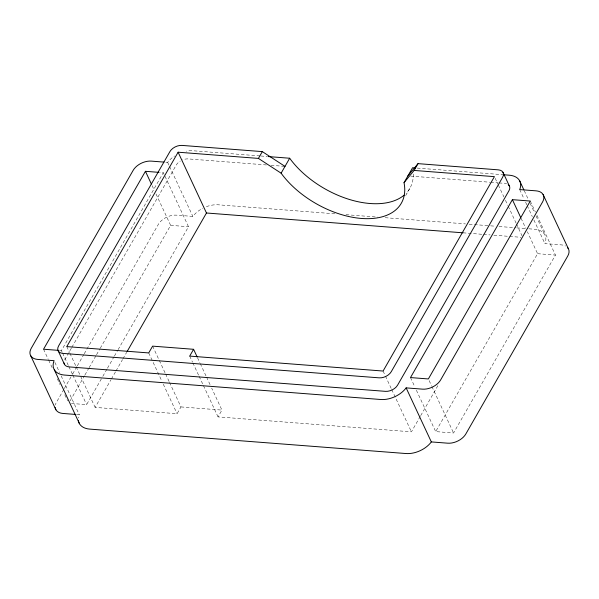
<?xml version="1.0" encoding="UTF-8"?>
<svg xmlns="http://www.w3.org/2000/svg" width="599" height="599" viewBox="0 0 599 599"><rect width="100%" height="100%" fill="white"/><g stroke="black" fill="none" stroke-linecap="round" stroke-linejoin="round"><path stroke-width="0.45" stroke-dasharray="3 2.25" d="M62.199 352.287L61.412 350.602L163.31 172.692L159.738 172.415M71.378 348.139L64.887 359.475A9.606 6.057 -25 0 0 64.333 360.673M71.843 347.33L176.226 165.077A9.606 6.057 -25 0 1 180.292 161.071M63.853 389.365L56.448 402.303A14.406 9.082 -25 0 0 55.355 404.976M64.318 388.556L72.194 374.809M72.659 374.001L76.822 366.723M77.286 365.914L83.77 354.593M84.234 353.784L158.346 224.393A14.406 9.082 -25 0 1 176.473 215.146L192.863 216.419A21.13 13.328 -25 0 1 202.926 208.19M70.128 400.828L84.481 375.76M84.946 374.952L88.652 368.482M89.116 367.674L96.065 355.544M96.529 354.735L99.771 349.075M100.235 348.266L170.633 225.344L155.673 193.26M71.416 403.464L86.608 404.632L102.362 377.138M102.818 376.329L106.989 369.051M107.453 368.243L113.937 356.922M114.402 356.113L117.644 350.452M118.108 349.644L188.505 226.729L164.493 175.222M169.547 382.439L180.965 406.923L177.072 413.722L95.129 407.395L110.905 379.848M111.362 379.04L115.54 371.754M116.004 370.938L122.503 359.602M122.96 358.794L126.674 352.309M420.243 416.44L411.431 431.834L218.043 416.889L221.937 410.09L211.702 388.137M405.703 195.551L410.21 187.682M420.708 415.631L438.333 384.85M536.959 215.393L555.46 255.077L453.563 432.987L435.69 431.609L537.588 253.699L527.352 231.746M259.929 155.935L192.99 150.761A21.13 13.328 -25 0 0 186.304 151.188M260.857 156.002L267.364 156.504M417.241 168.087L502.778 174.698M266.413 164.95L188.318 158.915A9.606 6.057 -25 0 0 182.523 159.933M271.062 165.309L284.076 166.312M410.712 176.099L489.742 182.208M490.671 182.276L498.106 182.852M499.034 182.927L504.613 183.354A9.606 6.057 -25 0 1 506.604 183.751M165.848 162.239L167.668 162.381A21.13 13.328 -25 0 1 174.571 155.995M334.811 213.806L218.186 204.798A21.13 13.328 -25 0 0 205.442 207.037M346.012 214.674L377.737 217.123M385.194 217.699L465.438 223.899M469.174 224.191L489.697 225.771M490.633 225.845L495.298 226.205M499.027 226.497L515.821 227.792M516.757 227.867L527.951 228.728M528.887 228.803L534.48 229.23A21.13 13.328 -25 0 1 544.91 243.613L561.3 244.886A14.406 9.082 -25 0 1 565.561 246.024M463.057 232.816L482.652 234.336M483.58 234.404L490.117 234.913M493.846 235.197L508.776 236.35M509.704 236.425L520.905 237.286M170.633 225.344L188.505 226.729M537.588 253.699L555.46 255.077M59.623 350.46L61.412 350.602M180.965 406.923L221.937 410.09M76.552 414.508L79.285 414.718A21.13 13.328 -25 0 0 78.409 417.952M530.265 201.047L535.379 212.016M524.252 190.692L528.58 199.984M530.152 203.361L534.488 212.645M536.06 216.022L544.723 234.598M519.715 189.583L524.043 198.868M525.623 202.245L526.798 204.776M527.195 205.622L532.309 216.598M533.889 219.975L544.91 243.613M521.048 218.238L525.772 228.369M495.208 178.33L497.964 184.245M498.361 185.084L503.871 196.906M505.444 200.283L507.81 205.352M508.199 206.191L516.076 223.083M516.473 223.921L521.984 235.744M429.154 380.642L431.512 385.711M431.909 386.55L453.563 432.987M410.495 377.572L414.822 386.857M416.395 390.234L435.69 431.609M383.083 371.043L385.052 375.266M385.442 376.105L391.349 388.773M391.746 389.612L411.431 431.834M167.668 162.381L169.24 165.758M169.637 166.604L192.863 216.419M163.31 172.692L164.096 174.376M152.131 185.66L154.1 189.883M197.528 357.745L199.886 362.814M200.283 363.653L206.191 376.322M206.58 377.16L210.122 384.76M189.696 356.098L192.451 362.013M192.848 362.852L198.748 375.521M199.145 376.359L203.083 384.805M203.473 385.651L218.043 416.889M152.618 346.14L158.915 359.647M159.312 360.493L165.219 373.155M165.609 374.001L169.15 381.6M148.724 352.931L161.715 380.792M163.295 384.176L177.072 413.722M66.781 346.604L69.536 352.512M69.933 353.358L75.833 366.019M76.23 366.865L95.129 407.395M62.596 353.133L68.503 365.802M68.892 366.64L72.434 374.24M72.831 375.086L86.608 404.632M54.876 362.373L59.6 372.503M61.173 375.88L79.285 414.718M43.54 349.217L48.264 359.355M48.661 360.194L52.592 368.64M57.317 378.77L60.072 384.678M64.797 394.808L67.56 400.724M413.303 174.077A73.827 42.709 29.8 0 1 406.055 193.335"/><path stroke-width="0.9" d="M158.84 172.347L145.437 171.307L43.54 349.217L58.732 350.393M285.004 166.387L262.317 151.614L182.014 145.407A9.606 6.057 -25 0 0 169.929 151.569L58.59 345.967A9.606 6.057 -25 0 0 62.888 353.403L379.189 377.842A9.606 6.057 -25 0 0 391.274 371.672L502.621 177.274A9.606 6.057 -25 0 0 498.316 169.846L418.012 163.639L414.119 170.438L404.033 182.68A73.827 42.709 29.8 0 1 361.467 218.455A73.827 42.709 29.8 0 1 281.118 173.186L258.424 158.413L178.12 152.206L66.781 346.604L148.724 352.931L152.618 346.14L193.589 349.299L197.131 356.899M127.138 351.501L206.468 212.997L178.12 152.206M258.424 158.413L262.317 151.614M281.118 173.186L289.676 158.233A73.827 42.709 29.8 0 0 404.078 195.169M193.589 349.299L189.696 356.098L383.083 371.043L494.422 176.645L414.119 170.438M404.033 182.68L412.591 167.727L415.384 167.945M512.392 199.662L410.495 377.572L428.367 378.95L530.265 201.047L512.392 199.662L520.658 217.392M407.919 175.881L418.012 163.639M268.292 156.579L289.676 158.233M503.707 174.766L509.285 175.2A21.13 13.328 -25 0 1 519.715 189.583L536.105 190.849A14.406 9.082 -25 0 1 542.552 201.99L440.654 379.901A14.406 9.082 -25 0 1 422.527 389.148L406.137 387.882A21.13 13.328 -25 0 1 380.814 399.503L64.52 375.064A21.13 13.328 -25 0 1 54.09 360.68L37.7 359.415A14.406 9.082 -25 0 1 31.245 348.274L133.15 170.363A14.406 9.082 -25 0 1 151.277 161.116L164.021 162.097M206.468 212.997L463.057 232.816M75.646 414.433L62.895 413.452A14.406 9.082 -25 0 1 55.175 407.53M78.387 420.416A21.13 13.328 -25 0 0 89.715 429.101L406.01 453.54A21.13 13.328 -25 0 0 431.332 441.92L447.723 443.185A14.406 9.082 -25 0 0 465.85 433.938L567.755 256.028A14.406 9.082 -25 0 0 567.575 247.567M543.083 194.503L568.279 248.54M519.528 180.561L523.855 189.853M502.973 172.287L509.27 185.795M406.137 387.882L431.332 441.92M145.437 171.307L151.345 183.975M58.238 350.962L64.535 364.469M54.277 369.703L79.472 423.733M30.721 355.761L55.917 409.791M508.192 184.582A9.606 6.057 -25 0 1 508.918 190.789L397.579 385.179A9.606 6.057 -25 0 1 385.486 391.349L69.184 366.91A9.606 6.057 -25 0 1 64.041 362.964"/></g></svg>
